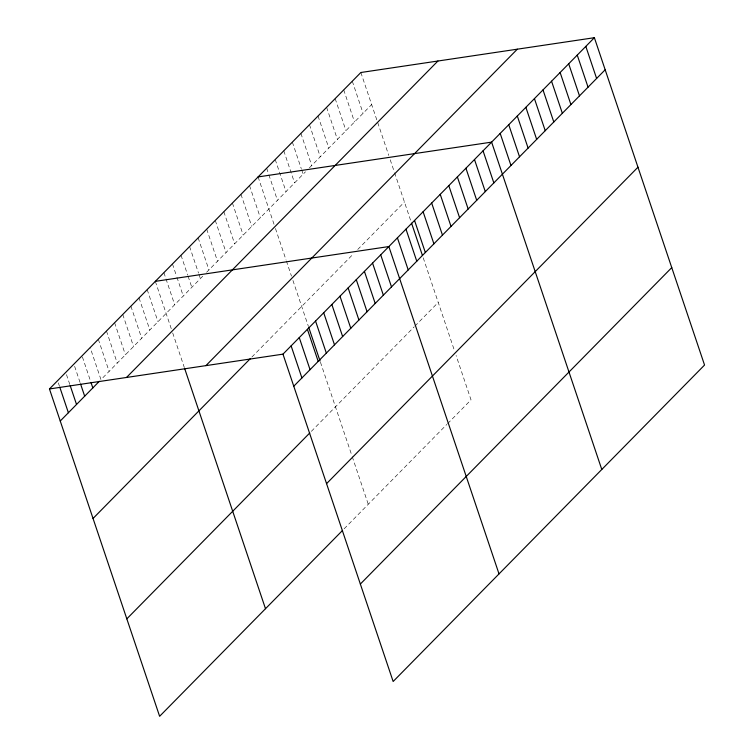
<?xml version="1.0" encoding="UTF-8"?>
<svg xmlns="http://www.w3.org/2000/svg" width="754" height="754" viewBox="0 0 754 754"><rect width="100%" height="100%" fill="white"/><g stroke="black" fill="none" stroke-linecap="round" stroke-linejoin="round"><path stroke-width="0.57" stroke-dasharray="3.77 2.83" d="M202.713 276.247L100.97 379.639L90.178 347.566M206.605 272.288L305.474 171.818M309.366 167.859L371.656 104.57M251.855 357.076L353.061 254.23M357.735 249.48L404.446 202.015M311.336 431.363L414.097 326.934M414.879 326.143L438.234 302.411M344.126 528.808L446.896 424.379M447.669 423.588L471.024 399.856L456.085 355.464M360.855 72.507L388.781 155.456M390.233 159.791L394.238 171.705M394.606 172.779L410.826 220.979M423.22 257.793L454.624 351.138M352.297 81.206L363.089 113.279M343.73 89.905L354.521 121.978M335.172 98.614L345.963 130.678M326.605 107.313L337.396 139.386M318.037 116.012L328.829 148.086M309.479 124.721L320.271 156.785M300.912 133.42L311.704 165.484M292.354 142.12L301.28 168.66M301.657 169.763L303.146 174.193M283.787 150.819L294.578 182.892M275.219 159.528L286.011 191.591M266.662 168.227L268.518 173.759M268.895 174.862L277.453 200.3M258.094 176.926L274.352 225.239M275.446 228.49L286.011 259.885M286.379 260.969L291.478 276.124M292.938 280.46L308.443 326.52M320.45 362.222L351.864 455.557M352.231 456.641L368.263 504.285M249.527 185.635L260.328 217.699M240.969 194.334L251.761 226.407M232.402 203.033L243.193 235.107M223.844 211.742L234.635 243.806M215.276 220.441L226.068 252.515M206.709 229.141L217.501 261.214M198.151 237.849L208.943 269.913M189.584 246.549L198.519 273.089M198.886 274.192L200.375 278.622M181.026 255.248L187.718 275.153M188.095 276.266L191.818 287.321M172.459 263.957L176.549 276.115M176.926 277.227L183.25 296.02M163.891 272.656L174.683 304.72M155.333 281.355L171.592 329.668M172.685 332.919L184.344 367.566M147.19 289.63L157.982 321.704M139.038 297.905L149.839 329.979M130.894 306.19L141.686 338.254M122.751 314.465L133.543 346.529M114.608 322.74L125.4 354.804M106.465 331.015L117.256 363.089M98.322 339.291L109.113 371.364M82.403 356.953L90.593 381.279M74.627 366.331L80.216 382.919M66.484 374.606L69.839 384.559M58.341 382.881L59.453 386.199"/><path stroke-width="1.13" d="M342.57 530.392L159.622 716.3L49.453 388.951L360.855 72.507L594.378 37.7L704.547 365.049L393.145 681.493L282.976 354.144L594.378 37.7M60.245 421.015L99.34 381.288M126.512 377.462L437.923 61.017M205.908 365.633L517.319 49.189M93.034 518.46L250.3 358.659M293.768 386.218L605.17 69.773M126.823 618.855L309.781 432.947M326.557 483.653L637.969 167.209M360.346 584.058L671.757 267.604M258.094 176.926L491.617 142.129L601.786 469.478M155.333 281.355L388.857 246.558L499.016 573.907M49.453 388.951L282.976 354.144M585.82 46.399L596.612 78.473M577.253 55.108L588.045 87.172M568.695 63.807L579.487 95.881M560.128 72.507L570.919 104.58M551.56 81.215L562.352 113.279M543.003 89.915L553.794 121.978M534.435 98.614L545.227 130.687M525.868 107.322L536.669 139.386M517.31 116.022L528.102 148.086M508.743 124.721L519.534 156.794M500.185 133.42L510.976 165.494M483.05 150.828L493.842 182.902M474.492 159.528L485.284 191.601M465.925 168.236L476.716 200.3M457.367 176.936L468.159 209.009M448.8 185.635L459.591 217.708M440.232 194.343L451.024 226.407M431.674 203.043L442.466 235.116M423.107 211.742L433.899 243.815M414.54 220.451L425.341 252.515M411.58 223.212L422.466 255.559M405.982 229.15L416.774 261.223M397.415 237.849L408.206 269.923M380.704 254.833L391.505 286.897M372.561 263.108L383.352 295.172M364.418 271.383L375.209 303.457M356.274 279.659L367.066 311.732M348.131 287.934L358.923 320.007M339.988 296.209L350.78 328.282M331.845 304.484L342.636 336.557M323.702 312.769L334.493 344.832M315.549 321.044L326.341 353.108M308.81 327.641L320.073 361.1M307.406 329.319L318.197 361.383M299.263 337.594L310.054 369.658M291.119 345.869L301.911 377.942M184.702 368.64L265.493 608.704M90.961 382.382L92.827 387.914M80.584 384.022L84.674 396.189M70.207 385.662L76.531 404.464M59.83 387.311L68.388 412.74"/></g></svg>
